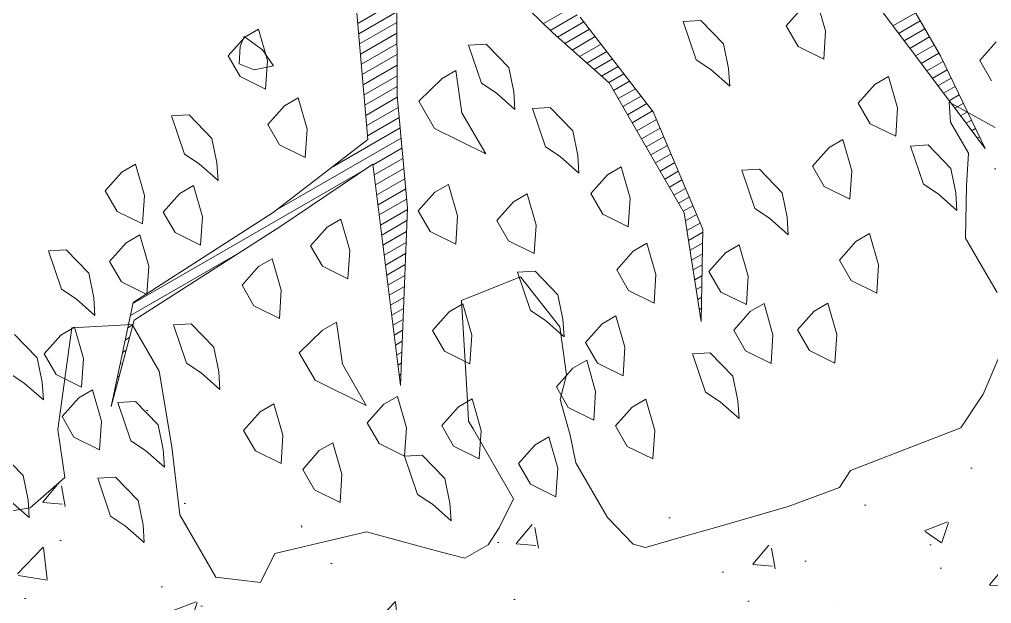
# Model space of a CAD drawing. Header units: metres. Extents: x 12093 to 20303, y 514 to 1412.
# Drawn here: x 19764.666 to 19766.163, y 691.019 to 691.919 of the extents above; entities that cross this region are included whole.
import ezdxf

# ---------------------------------------------------------------- set-up
doc = ezdxf.new("R2010")
doc.units = ezdxf.units.M
doc.layers.add('ARBOLES', color=52, linetype='Continuous', lineweight=13)
doc.layers.add('grass', color=64, linetype='Continuous', lineweight=13)
doc.layers.add('desnivel', color=9, linetype='Continuous')
pattern_1 = [(50, (19136.99335, 73.14804), (0.36436934, -0.03187817), [0.0381, -0.4191]), (355, (19136.99335, 73.14804), (-0.07048565, 0.38211329), [0.03048, -0.33528]), (100.451, (19137.0237, 73.1454), (0.293885, 0.35023338), [0.03238, -0.35618]), (46.1842, (19136.99335, 73.24964), (0.54215808, -0.08408466), [0.05715, -0.62865]), (96.6356, (19137.03853, 73.24264), (0.47480847, 0.4948511), [0.04857, -0.53427]), (351.184, (19136.99335, 73.24964), (0.4748092, 0.49485024), [0.04572, -0.50292]), (21, (19137.04415, 73.22424), (0.30322976, -0.20453104), [0.0381, -0.4191]), (326, (19137.04415, 73.22424), (0.12360406, 0.36837593), [0.03048, -0.33528]), (71.4514, (19137.06942, 73.2072), (0.42683298, 0.16384572), [0.03238, -0.35618]), (37.5, (19136.99335, 73.14804), (0.006177207, 0.169110078), [0, -0.331216, 0, -0.34036, 0, -0.33655]), (7.5, (19136.99335, 73.14804), (0.133639325, 0.20036115), [0, -0.194056, 0, -0.323596, 0, -0.12827]), (327.5, (19136.88007, 73.14804), (0.27118119, -0.011457488), [0, -0.127, 0, -0.39624, 0, -0.52578]), (317.5, (19136.82927, 73.14804), (0.29625836, 0.05085298), [0, -0.1651, 0, -0.263144, 0, -0.37338])]

# ---------------------------------------------------------------- blocks, each defined once
blk = doc.blocks.new('ghgfghgh')
at = {"layer": 'ARBOLES', "lineweight": 20}
for p, q in [((20002.20167, 663.20867), (20002.28229, 663.06904)), ((20001.75434, 663.15431), (20001.75489, 663.03051)), ((20001.90603, 663.09118), (20001.84386, 663.1528)), ((20002.32555, 662.97876), (20002.20963, 663.13347)), ((20001.71667, 663.10037), (20001.75448, 663.1222)), ((20001.72651, 662.98753), (20001.71547, 663.11414)), ((20001.71754, 663.09045), (20001.75453, 663.1118)), ((20001.89693, 663.1002), (20001.92199, 663.11466)), ((20001.90358, 663.09361), (20001.92976, 663.10872)), ((20002.2362, 663.098), (20002.25823, 663.11072)), ((20001.7184, 663.08052), (20001.75457, 663.10141)), ((20001.91052, 663.08719), (20001.93613, 663.10198)), ((20001.93263, 663.10653), (20002.00351, 663.01447)), ((20002.24166, 663.09073), (20002.26274, 663.1029)), ((20001.71927, 663.0706), (20001.75462, 663.09101)), ((20001.96053, 663.04285), (20001.90603, 663.09118)), ((20001.91764, 663.08088), (20001.94169, 663.09476)), ((20002.24711, 663.08345), (20002.26726, 663.09508)), ((20001.72013, 663.06067), (20001.75467, 663.08061)), ((20001.92476, 663.07457), (20001.94725, 663.08755)), ((20001.93188, 663.06825), (20001.9528, 663.08033)), ((20002.25256, 663.07617), (20002.27177, 663.08726)), ((20002.25801, 663.0689), (20002.27628, 663.07944)), ((20001.721, 663.05075), (20001.75471, 663.07021)), ((20001.939, 663.06194), (20001.95836, 663.07311)), ((20002.26347, 663.06162), (20002.2808, 663.07162)), ((20001.72187, 663.04082), (20001.75476, 663.05981)), ((20001.94612, 663.05562), (20001.96392, 663.0659)), ((20002.26892, 663.05434), (20002.28491, 663.06357)), ((20002.28229, 663.06904), (20002.32555, 662.97876)), ((20001.95325, 663.04931), (20001.96947, 663.05868)), ((20001.96037, 663.043), (20001.97503, 663.05146)), ((20002.27437, 663.04706), (20002.28882, 663.05541)), ((20001.72273, 663.0309), (20001.75481, 663.04942)), ((20002.03347, 662.91652), (20001.96053, 663.04285)), ((20001.96494, 663.03521), (20001.98059, 663.04425)), ((20002.27982, 663.03979), (20002.29273, 663.04724)), ((20001.7236, 663.02097), (20001.75485, 663.03902)), ((20001.96945, 663.02739), (20001.98614, 663.03703)), ((20002.28528, 663.03251), (20002.29665, 663.03908)), ((20001.72446, 663.01105), (20001.75505, 663.02871)), ((20001.75489, 663.03051), (20001.7649, 662.92104)), ((20001.97397, 663.01958), (20001.9917, 663.02981)), ((20001.97848, 663.01176), (20001.99726, 663.0226)), ((20002.29073, 663.02523), (20002.30056, 663.03091)), ((20002.29618, 663.01796), (20002.30447, 663.02274)), ((20001.72533, 663.00112), (20001.75596, 663.01881)), ((20001.983, 663.00394), (20002.00281, 663.01538)), ((20002.00351, 663.01447), (20002.05163, 662.90041)), ((20002.30163, 663.01068), (20002.30839, 663.01458)), ((20001.72619, 662.9912), (20001.75687, 663.00891)), ((20001.98751, 662.99612), (20002.0066, 663.00714)), ((20002.30708, 663.0034), (20002.3123, 663.00641)), ((20001.69239, 662.96126), (20001.75777, 662.999)), ((20001.99202, 662.9883), (20002.01014, 662.99876)), ((20002.31254, 662.99613), (20002.31621, 662.99825)), ((20001.63446, 662.91665), (20001.72651, 662.98753)), ((20001.63826, 662.91958), (20001.75868, 662.9891)), ((20001.99654, 662.98048), (20002.01368, 662.99038)), ((20002.31799, 662.98885), (20002.32012, 662.99008)), ((20001.73148, 662.96297), (20001.75958, 662.9792)), ((20002.00105, 662.97266), (20002.01721, 662.98199)), ((20002.32344, 662.98157), (20002.32404, 662.98191)), ((20001.73268, 662.95324), (20001.76049, 662.9693)), ((20002.00557, 662.96484), (20002.02075, 662.97361)), ((20001.49847, 662.82844), (20001.72307, 662.95812)), ((20001.73138, 662.96374), (20001.64213, 662.90335)), ((20001.75805, 662.74864), (20001.73138, 662.96374)), ((20001.73389, 662.94351), (20001.76139, 662.95939)), ((20002.01008, 662.95703), (20002.02429, 662.96523)), ((20002.0146, 662.94921), (20002.02782, 662.95684)), ((20001.73509, 662.93379), (20001.7623, 662.94949)), ((20002.01911, 662.94139), (20002.03136, 662.94846)), ((20001.7363, 662.92406), (20001.7632, 662.93959)), ((20002.02362, 662.93357), (20002.0349, 662.94008)), ((20001.73751, 662.91433), (20001.76411, 662.92969)), ((20002.02814, 662.92575), (20002.03843, 662.9317)), ((20001.73871, 662.9046), (20001.76485, 662.91969)), ((20001.7649, 662.92104), (20001.75805, 662.74864)), ((20002.03265, 662.91793), (20002.04197, 662.92331)), ((20001.49867, 662.82939), (20001.63446, 662.91665)), ((20001.73992, 662.89487), (20001.76442, 662.90902)), ((20002.05013, 662.81089), (20002.03347, 662.91652)), ((20002.0347, 662.90869), (20002.04551, 662.91493)), ((20001.64213, 662.90335), (20001.4997, 662.81225)), ((20002.03621, 662.89914), (20002.04904, 662.90655)), ((20002.05163, 662.90041), (20002.05013, 662.81089)), ((20001.74113, 662.88514), (20001.764, 662.89835)), ((20002.03772, 662.88958), (20002.05159, 662.89759)), ((20001.74233, 662.87542), (20001.76358, 662.88768)), ((20002.03922, 662.88003), (20002.05141, 662.88706)), ((20001.49594, 662.81656), (20001.60381, 662.87884)), ((20001.74354, 662.86569), (20001.76315, 662.87701)), ((20002.04073, 662.87047), (20002.05123, 662.87654)), ((20001.74474, 662.85596), (20001.76273, 662.86634)), ((20002.04224, 662.86092), (20002.05106, 662.86601)), ((20001.74595, 662.84623), (20001.7623, 662.85567)), ((20002.04374, 662.85136), (20002.05088, 662.85548)), ((20001.74716, 662.8365), (20001.76188, 662.845)), ((20002.04525, 662.84181), (20002.0507, 662.84495)), ((20001.74836, 662.82677), (20001.76146, 662.83433)), ((20002.04676, 662.83225), (20002.05052, 662.83443)), ((20001.47721, 662.72835), (20001.49867, 662.82939)), ((20002.04827, 662.8227), (20002.05035, 662.8239)), ((20001.74957, 662.81704), (20001.76103, 662.82366)), ((20001.4997, 662.81225), (20001.47721, 662.72835)), ((20001.75078, 662.80732), (20001.76061, 662.81299)), ((20001.75198, 662.79759), (20001.76018, 662.80232)), ((20001.4909, 662.7928), (20001.49514, 662.79525)), ((20001.75319, 662.78786), (20001.75976, 662.79165)), ((20001.48838, 662.78092), (20001.49184, 662.78292)), ((20001.7544, 662.77813), (20001.75934, 662.78098)), ((20001.48585, 662.76904), (20001.48853, 662.77058)), ((20001.7556, 662.7684), (20001.75891, 662.77031)), ((20001.75681, 662.75867), (20001.75849, 662.75964)), ((20001.75801, 662.74895), (20001.75807, 662.74898))]:
    blk.add_line(p, q, dxfattribs=at)
at = {"layer": 'desnivel', "lineweight": 20}
for p, q in [((20001.63627, 662.58552), (20001.62231, 662.55729)), ((20001.82048, 662.58092), (20001.79661, 662.58732)), ((20001.62231, 662.55729), (20001.57894, 662.56251))]:
    blk.add_line(p, q, dxfattribs=at)
at = {"layer": 'grass'}
for p, q in [((20002.17076, 663.0933), (20002.16206, 663.12374)), ((20002.14876, 663.11606), (20002.13265, 663.0979)), ((20002.03264, 663.10221), (20002.04978, 663.10324)), ((20002.04519, 663.06513), (20002.03264, 663.10221)), ((20002.04978, 663.10324), (20002.07178, 663.08048)), ((20002.13265, 663.0979), (20002.14417, 663.07795)), ((20001.62033, 663.09467), (20001.60703, 663.08699)), ((20001.62904, 663.06423), (20001.62033, 663.09467)), ((20002.16898, 663.06568), (20002.17076, 663.0933)), ((20001.60703, 663.08699), (20001.59092, 663.06882)), ((20001.60654, 663.08779), (20001.60254, 663.07799)), ((20001.62414, 663.07487), (20001.60654, 663.08779)), ((20001.82419, 663.07938), (20001.84133, 663.08041)), ((20001.83673, 663.0423), (20001.82419, 663.07938)), ((20001.84133, 663.08041), (20001.86333, 663.05765)), ((20002.07178, 663.08048), (20002.07665, 663.0567)), ((20002.33651, 663.08261), (20002.3204, 663.06445)), ((20001.60254, 663.07799), (20001.60143, 663.06128)), ((20001.63484, 663.05906), (20001.62414, 663.07487)), ((20002.14417, 663.07795), (20002.16898, 663.06568)), ((20001.59092, 663.06882), (20001.60244, 663.04888)), ((20001.60143, 663.06128), (20001.61613, 663.05527)), ((20001.62725, 663.03661), (20001.62904, 663.06423)), ((20002.05951, 663.05567), (20002.04519, 663.06513)), ((20002.3204, 663.06445), (20002.33192, 663.0445)), ((20001.61613, 663.05527), (20001.63484, 663.05906)), ((20001.81192, 663.05457), (20001.79862, 663.04689)), ((20001.81782, 663.01365), (20001.81192, 663.05457)), ((20001.86333, 663.05765), (20001.8682, 663.03387)), ((20002.07768, 663.03956), (20002.05951, 663.05567)), ((20002.07665, 663.0567), (20002.07768, 663.03956)), ((20001.60244, 663.04888), (20001.62725, 663.03661)), ((20001.79862, 663.04689), (20001.77587, 663.02489)), ((20001.85106, 663.03284), (20001.83673, 663.0423)), ((20002.21861, 663.04114), (20002.2025, 663.02297)), ((20002.23191, 663.04882), (20002.21861, 663.04114)), ((20002.24061, 663.01838), (20002.23191, 663.04882)), ((20001.86923, 663.01673), (20001.85106, 663.03284)), ((20001.8682, 663.03387), (20001.86923, 663.01673)), ((20001.65872, 663.02818), (20001.64542, 663.0205)), ((20001.66742, 662.99774), (20001.65872, 663.02818)), ((20001.77587, 663.02489), (20001.79122, 662.99829)), ((20002.2025, 663.02297), (20002.21402, 663.00303)), ((20002.29089, 663.02399), (20002.29206, 663.00449)), ((20002.33542, 662.99927), (20002.29089, 663.02399)), ((20001.64542, 663.0205), (20001.62931, 663.00233)), ((20001.84085, 662.97375), (20001.81782, 663.01365)), ((20001.88636, 663.01776), (20001.9035, 663.01879)), ((20001.89891, 662.98068), (20001.88636, 663.01776)), ((20001.9035, 663.01879), (20001.9255, 662.99603)), ((20002.23883, 662.99076), (20002.24061, 663.01838)), ((20001.53595, 663.01049), (20001.55309, 663.01152)), ((20001.5485, 662.97341), (20001.53595, 663.01049)), ((20001.55309, 663.01152), (20001.57509, 662.98876)), ((20002.29206, 663.00449), (20002.30953, 662.97423)), ((20001.62931, 663.00233), (20001.64083, 662.98239)), ((20001.66564, 662.97012), (20001.66742, 662.99774)), ((20001.79122, 662.99829), (20001.84085, 662.97375)), ((20001.9255, 662.99603), (20001.93037, 662.97225)), ((20002.21402, 663.00303), (20002.23883, 662.99076)), ((20001.57509, 662.98876), (20001.57996, 662.96497)), ((20002.18742, 662.98767), (20002.17413, 662.97999)), ((20002.19613, 662.95724), (20002.18742, 662.98767)), ((20001.64083, 662.98239), (20001.66564, 662.97012)), ((20001.91324, 662.97122), (20001.89891, 662.98068)), ((20002.17413, 662.97999), (20002.15802, 662.96183)), ((20002.25316, 662.9813), (20002.2703, 662.98233)), ((20002.26571, 662.94421), (20002.25316, 662.9813)), ((20002.2703, 662.98233), (20002.2923, 662.95957)), ((20001.56282, 662.96395), (20001.5485, 662.97341)), ((20001.9314, 662.95511), (20001.91324, 662.97122)), ((20001.93037, 662.97225), (20001.9314, 662.95511)), ((20002.30953, 662.97423), (20002.3075, 662.9428)), ((20001.48763, 662.95599), (20001.47152, 662.93783)), ((20001.50092, 662.96367), (20001.48763, 662.95599)), ((20001.50963, 662.93324), (20001.50092, 662.96367)), ((20001.58099, 662.94784), (20001.56282, 662.96395)), ((20001.57996, 662.96497), (20001.58099, 662.94784)), ((20001.97232, 662.961), (20001.95903, 662.95333)), ((20001.98103, 662.93057), (20001.97232, 662.961)), ((20002.08947, 662.95772), (20002.10661, 662.95874)), ((20002.10202, 662.92063), (20002.08947, 662.95772)), ((20002.10661, 662.95874), (20002.12861, 662.93599)), ((20002.15802, 662.96183), (20002.16953, 662.94188)), ((20002.19435, 662.92961), (20002.19613, 662.95724)), ((20002.2923, 662.95957), (20002.29717, 662.93578)), ((20001.95903, 662.95333), (20001.94292, 662.93516)), ((20001.47152, 662.93783), (20001.48304, 662.91788)), ((20001.5572, 662.94297), (20001.5439, 662.93529)), ((20001.56591, 662.91253), (20001.5572, 662.94297)), ((20001.80479, 662.94407), (20001.7915, 662.93639)), ((20001.8135, 662.91364), (20001.80479, 662.94407)), ((20002.16953, 662.94188), (20002.19435, 662.92961)), ((20002.28003, 662.93476), (20002.26571, 662.94421)), ((20002.3075, 662.9428), (20002.30665, 662.89188)), ((20001.50785, 662.90561), (20001.50963, 662.93324)), ((20001.5439, 662.93529), (20001.5278, 662.91713)), ((20001.7915, 662.93639), (20001.77539, 662.91823)), ((20001.88102, 662.93489), (20001.86772, 662.92721)), ((20001.88973, 662.90445), (20001.88102, 662.93489)), ((20001.94292, 662.93516), (20001.95443, 662.91521)), ((20001.97925, 662.90294), (20001.98103, 662.93057)), ((20002.12861, 662.93599), (20002.13348, 662.9122)), ((20002.2982, 662.91865), (20002.28003, 662.93476)), ((20002.29717, 662.93578), (20002.2982, 662.91865)), ((20001.86772, 662.92721), (20001.85161, 662.90904)), ((20002.11634, 662.91117), (20002.10202, 662.92063)), ((20001.48304, 662.91788), (20001.50785, 662.90561)), ((20001.5278, 662.91713), (20001.53931, 662.89718)), ((20001.56413, 662.88491), (20001.56591, 662.91253)), ((20001.70019, 662.91027), (20001.6869, 662.9026)), ((20001.7089, 662.87984), (20001.70019, 662.91027)), ((20001.77539, 662.91823), (20001.78691, 662.89828)), ((20001.81172, 662.88601), (20001.8135, 662.91364)), ((20001.85161, 662.90904), (20001.86313, 662.8891)), ((20001.95443, 662.91521), (20001.97925, 662.90294)), ((20002.13451, 662.89506), (20002.11634, 662.91117)), ((20002.13348, 662.9122), (20002.13451, 662.89506)), ((20001.6869, 662.9026), (20001.67079, 662.88443)), ((20001.88794, 662.87683), (20001.88973, 662.90445)), ((20001.50504, 662.89512), (20001.49174, 662.88745)), ((20001.51375, 662.86469), (20001.50504, 662.89512)), ((20001.53931, 662.89718), (20001.56413, 662.88491)), ((20001.78691, 662.89828), (20001.81172, 662.88601)), ((20002.21354, 662.89637), (20002.20024, 662.88869)), ((20002.22225, 662.86593), (20002.21354, 662.89637)), ((20002.30665, 662.89188), (20002.32412, 662.86162)), ((20001.41655, 662.87949), (20001.43368, 662.88052)), ((20001.43368, 662.88052), (20001.45569, 662.85776)), ((20001.49174, 662.88745), (20001.47563, 662.86928)), ((20001.67079, 662.88443), (20001.6823, 662.86448)), ((20001.86313, 662.8891), (20001.88794, 662.87683)), ((20001.99741, 662.88684), (20001.98412, 662.87916)), ((20002.00612, 662.8564), (20001.99741, 662.88684)), ((20002.08694, 662.88533), (20002.07364, 662.87765)), ((20002.09564, 662.85489), (20002.08694, 662.88533)), ((20002.20024, 662.88869), (20002.18414, 662.87052)), ((20001.42909, 662.84241), (20001.41655, 662.87949)), ((20001.6337, 662.87189), (20001.62041, 662.86421)), ((20001.64241, 662.84145), (20001.6337, 662.87189)), ((20001.70712, 662.85222), (20001.7089, 662.87984)), ((20001.98412, 662.87916), (20001.96801, 662.86099)), ((20002.07364, 662.87765), (20002.05753, 662.85949)), ((20001.47563, 662.86928), (20001.48715, 662.84933)), ((20001.51196, 662.83706), (20001.51375, 662.86469)), ((20001.62041, 662.86421), (20001.6043, 662.84604)), ((20001.6823, 662.86448), (20001.70712, 662.85222)), ((20002.18414, 662.87052), (20002.19565, 662.85058)), ((20002.22047, 662.83831), (20002.22225, 662.86593)), ((20002.32412, 662.86162), (20002.33722, 662.83892)), ((20001.45569, 662.85776), (20001.46055, 662.83398)), ((20001.87451, 662.8542), (20001.81719, 662.83119)), ((20001.87184, 662.85866), (20001.88897, 662.85969)), ((20001.88438, 662.82158), (20001.87184, 662.85866)), ((20001.91265, 662.80561), (20001.87451, 662.8542)), ((20001.88897, 662.85969), (20001.91098, 662.83693)), ((20001.96801, 662.86099), (20001.97952, 662.84105)), ((20002.00434, 662.82878), (20002.00612, 662.8564)), ((20002.05753, 662.85949), (20002.06905, 662.83954)), ((20002.09386, 662.82727), (20002.09564, 662.85489)), ((20001.48715, 662.84933), (20001.51196, 662.83706)), ((20001.6043, 662.84604), (20001.61581, 662.8261)), ((20002.19565, 662.85058), (20002.22047, 662.83831)), ((20001.44342, 662.83295), (20001.42909, 662.84241)), ((20001.46055, 662.83398), (20001.46158, 662.81684)), ((20001.64063, 662.81383), (20001.64241, 662.84145)), ((20001.91098, 662.83693), (20001.91585, 662.81315)), ((20001.97952, 662.84105), (20002.00434, 662.82878)), ((20002.06905, 662.83954), (20002.09386, 662.82727)), ((20001.46158, 662.81684), (20001.44342, 662.83295)), ((20001.61581, 662.8261), (20001.64063, 662.81383)), ((20001.81864, 662.82795), (20001.80535, 662.82027)), ((20001.81719, 662.83119), (20001.82304, 662.7337)), ((20001.82735, 662.79752), (20001.81864, 662.82795)), ((20002.111, 662.8283), (20002.0977, 662.82062)), ((20002.1197, 662.79786), (20002.111, 662.8283)), ((20002.1729, 662.82857), (20002.1596, 662.8209)), ((20002.1816, 662.79814), (20002.1729, 662.82857)), ((20001.80535, 662.82027), (20001.78924, 662.80211)), ((20001.89871, 662.81212), (20001.88438, 662.82158)), ((20001.96726, 662.81623), (20001.95396, 662.80855)), ((20001.97596, 662.7858), (20001.96726, 662.81623)), ((20002.0977, 662.82062), (20002.08159, 662.80245)), ((20002.1596, 662.8209), (20002.14349, 662.80273)), ((20001.44164, 662.80532), (20001.42834, 662.79765)), ((20001.49767, 662.8081), (20001.43918, 662.80459)), ((20001.45034, 662.77489), (20001.44164, 662.80532)), ((20001.49342, 662.80468), (20001.49845, 662.80758)), ((20001.52388, 662.76271), (20001.49767, 662.8081)), ((20001.53781, 662.80766), (20001.55494, 662.80868)), ((20001.55035, 662.77057), (20001.53781, 662.80766)), ((20001.55494, 662.80868), (20001.57695, 662.78593)), ((20001.69588, 662.81026), (20001.68258, 662.80259)), ((20001.70177, 662.76934), (20001.69588, 662.81026)), ((20001.91687, 662.79601), (20001.89871, 662.81212)), ((20001.91936, 662.75905), (20001.91265, 662.80561)), ((20001.91585, 662.81315), (20001.91687, 662.79601)), ((20001.95396, 662.80855), (20001.93785, 662.79039)), ((20002.04977, 662.81314), (20002.05017, 662.81337)), ((20001.38358, 662.7984), (20001.40558, 662.77564)), ((20001.42834, 662.79765), (20001.41223, 662.77948)), ((20001.43918, 662.80459), (20001.42554, 662.70593)), ((20001.68258, 662.80259), (20001.65982, 662.78058)), ((20001.78924, 662.80211), (20001.80076, 662.78216)), ((20001.82557, 662.76989), (20001.82735, 662.79752)), ((20002.08159, 662.80245), (20002.09311, 662.78251)), ((20002.11792, 662.77024), (20002.1197, 662.79786)), ((20002.14349, 662.80273), (20002.15501, 662.78278)), ((20002.17982, 662.77051), (20002.1816, 662.79814)), ((20001.93785, 662.79039), (20001.94937, 662.77044)), ((20001.41223, 662.77948), (20001.42375, 662.75953)), ((20001.57695, 662.78593), (20001.58182, 662.76214)), ((20001.65982, 662.78058), (20001.67518, 662.75399)), ((20001.80076, 662.78216), (20001.82557, 662.76989)), ((20001.97418, 662.75817), (20001.97596, 662.7858)), ((20002.0417, 662.77942), (20002.05884, 662.78045)), ((20002.05424, 662.74234), (20002.0417, 662.77942)), ((20002.05884, 662.78045), (20002.08084, 662.75769)), ((20002.09311, 662.78251), (20002.11792, 662.77024)), ((20002.15501, 662.78278), (20002.17982, 662.77051)), ((20002.34073, 662.78043), (20002.32358, 662.74026)), ((20001.40558, 662.77564), (20001.41045, 662.75186)), ((20001.44856, 662.74726), (20001.45034, 662.77489)), ((20001.56468, 662.76111), (20001.55035, 662.77057)), ((20001.72481, 662.72945), (20001.70177, 662.76934)), ((20001.93888, 662.77325), (20001.92558, 662.76557)), ((20001.94758, 662.74282), (20001.93888, 662.77325)), ((20001.94937, 662.77044), (20001.97418, 662.75817)), ((20001.39331, 662.75083), (20001.37899, 662.76029)), ((20001.42375, 662.75953), (20001.44856, 662.74726)), ((20001.48333, 662.75716), (20001.48523, 662.75825)), ((20001.53612, 662.68909), (20001.52388, 662.76271)), ((20001.58285, 662.745), (20001.56468, 662.76111)), ((20001.58182, 662.76214), (20001.58285, 662.745)), ((20001.92558, 662.76557), (20001.90947, 662.74741)), ((20001.91297, 662.73519), (20001.91936, 662.75905)), ((20001.41148, 662.73472), (20001.39331, 662.75083)), ((20001.41045, 662.75186), (20001.41148, 662.73472)), ((20001.67518, 662.75399), (20001.72481, 662.72945)), ((20002.08084, 662.75769), (20002.08571, 662.73391)), ((20001.45905, 662.74445), (20001.44575, 662.73678)), ((20001.46776, 662.71402), (20001.45905, 662.74445)), ((20001.48081, 662.74528), (20001.48192, 662.74592)), ((20001.90947, 662.74741), (20001.92099, 662.72746)), ((20001.9458, 662.71519), (20001.94758, 662.74282)), ((20002.06857, 662.73288), (20002.05424, 662.74234)), ((20002.32358, 662.74026), (20002.30205, 662.70766)), ((20001.44575, 662.73678), (20001.42964, 662.71861)), ((20001.47829, 662.73339), (20001.47862, 662.73359)), ((20001.48386, 662.73218), (20001.501, 662.73321)), ((20001.49641, 662.6951), (20001.48386, 662.73218)), ((20001.501, 662.73321), (20001.523, 662.71046)), ((20001.63528, 662.73095), (20001.62199, 662.72328)), ((20001.64399, 662.70052), (20001.63528, 662.73095)), ((20001.74194, 662.73047), (20001.72584, 662.71231)), ((20001.75524, 662.73815), (20001.74194, 662.73047)), ((20001.76395, 662.70772), (20001.75524, 662.73815)), ((20001.82763, 662.73562), (20001.81433, 662.72794)), ((20001.82304, 662.7337), (20001.82421, 662.71421)), ((20001.83633, 662.70518), (20001.82763, 662.73562)), ((20001.92287, 662.70056), (20001.91297, 662.73519)), ((20001.99618, 662.73541), (20001.98289, 662.72774)), ((20002.00489, 662.70498), (20001.99618, 662.73541)), ((20002.08674, 662.71677), (20002.06857, 662.73288)), ((20002.08571, 662.73391), (20002.08674, 662.71677)), ((20001.62199, 662.72328), (20001.60588, 662.70511)), ((20001.81433, 662.72794), (20001.79822, 662.70977)), ((20001.92099, 662.72746), (20001.9458, 662.71519)), ((20001.98289, 662.72774), (20001.96678, 662.70957)), ((20001.42964, 662.71861), (20001.44116, 662.69866)), ((20001.46597, 662.68639), (20001.46776, 662.71402)), ((20001.72584, 662.71231), (20001.73735, 662.69236)), ((20001.82421, 662.71421), (20001.82858, 662.70664)), ((20001.42554, 662.70593), (20001.43224, 662.65937)), ((20001.523, 662.71046), (20001.52787, 662.68667)), ((20001.60588, 662.70511), (20001.6174, 662.68516)), ((20001.76217, 662.68009), (20001.76395, 662.70772)), ((20001.79822, 662.70977), (20001.80974, 662.68983)), ((20001.82858, 662.70664), (20001.86789, 662.63856)), ((20001.83455, 662.67756), (20001.83633, 662.70518)), ((20001.96678, 662.70957), (20001.9783, 662.68962)), ((20002.00311, 662.67735), (20002.00489, 662.70498)), ((20002.30205, 662.70766), (20002.19498, 662.66602)), ((20001.44116, 662.69866), (20001.46597, 662.68639)), ((20001.51074, 662.68564), (20001.49641, 662.6951)), ((20001.64221, 662.67289), (20001.64399, 662.70052)), ((20001.69259, 662.69312), (20001.67929, 662.68544)), ((20001.7013, 662.66268), (20001.69259, 662.69312)), ((20001.73735, 662.69236), (20001.76217, 662.68009)), ((20001.90207, 662.69881), (20001.88877, 662.69113)), ((20001.91078, 662.66837), (20001.90207, 662.69881)), ((20001.92841, 662.6735), (20001.92287, 662.70056)), ((20001.3698, 662.68406), (20001.39181, 662.6613)), ((20001.5289, 662.66953), (20001.51074, 662.68564)), ((20001.52787, 662.68667), (20001.5289, 662.66953)), ((20001.544, 662.62303), (20001.53612, 662.68909)), ((20001.6174, 662.68516), (20001.64221, 662.67289)), ((20001.67929, 662.68544), (20001.66319, 662.66727)), ((20001.80974, 662.68983), (20001.83455, 662.67756)), ((20001.88877, 662.69113), (20001.87266, 662.67297)), ((20001.9783, 662.68962), (20002.00311, 662.67735)), ((20001.76217, 662.68009), (20001.7793, 662.68112)), ((20001.77471, 662.64301), (20001.76217, 662.68009)), ((20001.7793, 662.68112), (20001.80131, 662.65836)), ((20001.87266, 662.67297), (20001.88418, 662.65302)), ((20001.95898, 662.62054), (20001.92841, 662.6735)), ((20001.66319, 662.66727), (20001.6747, 662.64733)), ((20001.909, 662.64075), (20001.91078, 662.66837)), ((20002.19498, 662.66602), (20002.18421, 662.64972)), ((20001.39181, 662.6613), (20001.39667, 662.63752)), ((20001.43224, 662.65937), (20001.39879, 662.62997)), ((20001.46419, 662.65877), (20001.48133, 662.6598)), ((20001.47674, 662.62169), (20001.46419, 662.65877)), ((20001.48133, 662.6598), (20001.50333, 662.63704)), ((20001.69952, 662.63506), (20001.7013, 662.66268)), ((20001.80131, 662.65836), (20001.80618, 662.63458)), ((20001.6747, 662.64733), (20001.69952, 662.63506)), ((20001.88418, 662.65302), (20001.909, 662.64075)), ((20002.18421, 662.64972), (20002.13446, 662.63108)), ((20001.3977, 662.62038), (20001.37954, 662.63649)), ((20001.39667, 662.63752), (20001.3977, 662.62038)), ((20001.50333, 662.63704), (20001.5082, 662.61325)), ((20001.78904, 662.63355), (20001.77471, 662.64301)), ((20001.86789, 662.63856), (20001.85393, 662.61033)), ((20001.39879, 662.62997), (20001.32517, 662.61773)), ((20001.39879, 662.62997), (20001.39879, 662.62997)), ((20001.8072, 662.61744), (20001.78904, 662.63355)), ((20001.80618, 662.63458), (20001.8072, 662.61744)), ((20002.13446, 662.63108), (20002.09983, 662.62117)), ((20001.49107, 662.61223), (20001.47674, 662.62169)), ((20001.57894, 662.56251), (20001.544, 662.62303)), ((20001.98402, 662.59465), (20001.95898, 662.62054)), ((20002.09983, 662.62117), (20002.0652, 662.61126)), ((20001.50923, 662.59612), (20001.49107, 662.61223)), ((20001.5082, 662.61325), (20001.50923, 662.59612)), ((20001.85393, 662.61033), (20001.84317, 662.59403)), ((20002.0652, 662.61126), (20002.03058, 662.60136)), ((20001.72502, 662.6065), (20001.63627, 662.58552)), ((20001.76081, 662.59691), (20001.72502, 662.6065)), ((20002.03058, 662.60136), (20001.99595, 662.59145)), ((20001.79661, 662.58732), (20001.76081, 662.59691)), ((20001.84317, 662.59403), (20001.82048, 662.58092)), ((20001.99595, 662.59145), (20001.98402, 662.59465))]:
    blk.add_line(p, q, dxfattribs=at)

msp = doc.modelspace()

# ---------------------------------------------------------------- hatches: boundary and pattern name
at = {"layer": 'grass'}
h = msp.add_hatch(dxfattribs=at)
h.set_pattern_fill('AR-CONC', color=256, scale=0.002, style=0)
h.set_pattern_definition(pattern_1)
h.paths.add_polyline_path([(19767.4169, 691.5301), (19766.6136, 691.7379), (19766.5791, 691.694), (19766.526, 691.6474), (19766.5279, 691.6164), (19766.4988, 691.5836), (19766.4697, 691.5509), (19766.43, 691.5919), (19766.3973, 691.621), (19766.3645, 691.6501), (19766.2731, 691.7253), (19766.27, 691.7292), (19766.2773, 691.7037), (19766.2744, 691.6599), (19766.2351, 691.6794), (19766.2168, 691.711), (19766.2424, 691.7398), (19766.2556, 691.7475), (19766.2126, 691.8023), (19766.17, 691.826), (19766.1969, 691.7698), (19766.144, 691.8404), (19766.1419, 691.8415), (19766.1438, 691.8106), (19766.1715, 691.7626), (19766.1683, 691.7128), (19766.1669, 691.632), (19766.1947, 691.584), (19766.2154, 691.548), (19766.2293, 691.524), (19766.2122, 691.4982), (19766.221, 691.4553), (19766.1938, 691.3916), (19766.1597, 691.3398), (19765.9898, 691.2738), (19765.9728, 691.2479), (19765.9708, 691.2472), (19765.9351, 691.0932), (19767.2185, 690.8065)])
h = msp.add_hatch(dxfattribs=at)
h.set_pattern_fill('AR-CONC', color=256, scale=0.002, style=0)
h.set_pattern_definition(pattern_1)
h.paths.add_polyline_path([(19765.9351, 691.0932), (19765.4562, 691.2002), (19765.4489, 691.1855), (19765.4319, 691.1596), (19765.3959, 691.1388), (19765.358, 691.149), (19765.3012, 691.1642), (19765.2445, 691.1794), (19765.1037, 691.1461), (19765.0816, 691.1014), (19765.0128, 691.1096), (19764.9574, 691.2056), (19764.9449, 691.3104), (19764.9442, 691.3147), (19764.9295, 691.318), (19764.9318, 691.3066), (19764.9334, 691.2794), (19764.9046, 691.3049), (19764.8819, 691.3199), (19764.8787, 691.3293), (19764.8357, 691.3389), (19764.8336, 691.3061), (19764.7943, 691.3256), (19764.7793, 691.3515), (19764.7717, 691.3532), (19764.7695, 691.3371), (19764.7801, 691.2633), (19764.7271, 691.2166), (19764.7245, 691.2162), (19764.7254, 691.2014), (19764.7112, 691.214), (19764.6103, 691.1972), (19764.626, 691.1423), (19764.6053, 691.1478), (19764.5753, 690.7316), (19765.7891, 690.4645)])
h.paths.add_polyline_path([(19764.9022, 691.1629), (19764.8734, 691.1885), (19764.8507, 691.2035), (19764.8308, 691.2623), (19764.858, 691.2639), (19764.8929, 691.2278), (19764.9006, 691.1901)], flags=16)
h = msp.add_hatch(dxfattribs=at)
h.set_pattern_fill('AR-CONC', color=256, scale=0.002, style=0)
h.set_pattern_definition(pattern_1)
h.paths.add_polyline_path([(19767.2185, 690.8065), (19765.9351, 691.0932), (19765.7891, 690.4645), (19767.0487, 690.1874)])

# ---------------------------------------------------------------- block references
at = {"layer": 'Defpoints', "lineweight": 20, "xscale": 1.586003757394792, "yscale": 1.586003757394792, "zscale": 1.586003757394792}
msp.add_blockref('ghgfghgh', (-11957.6107, -359.7666), dxfattribs=at)

doc.saveas('drawing.dxf')
